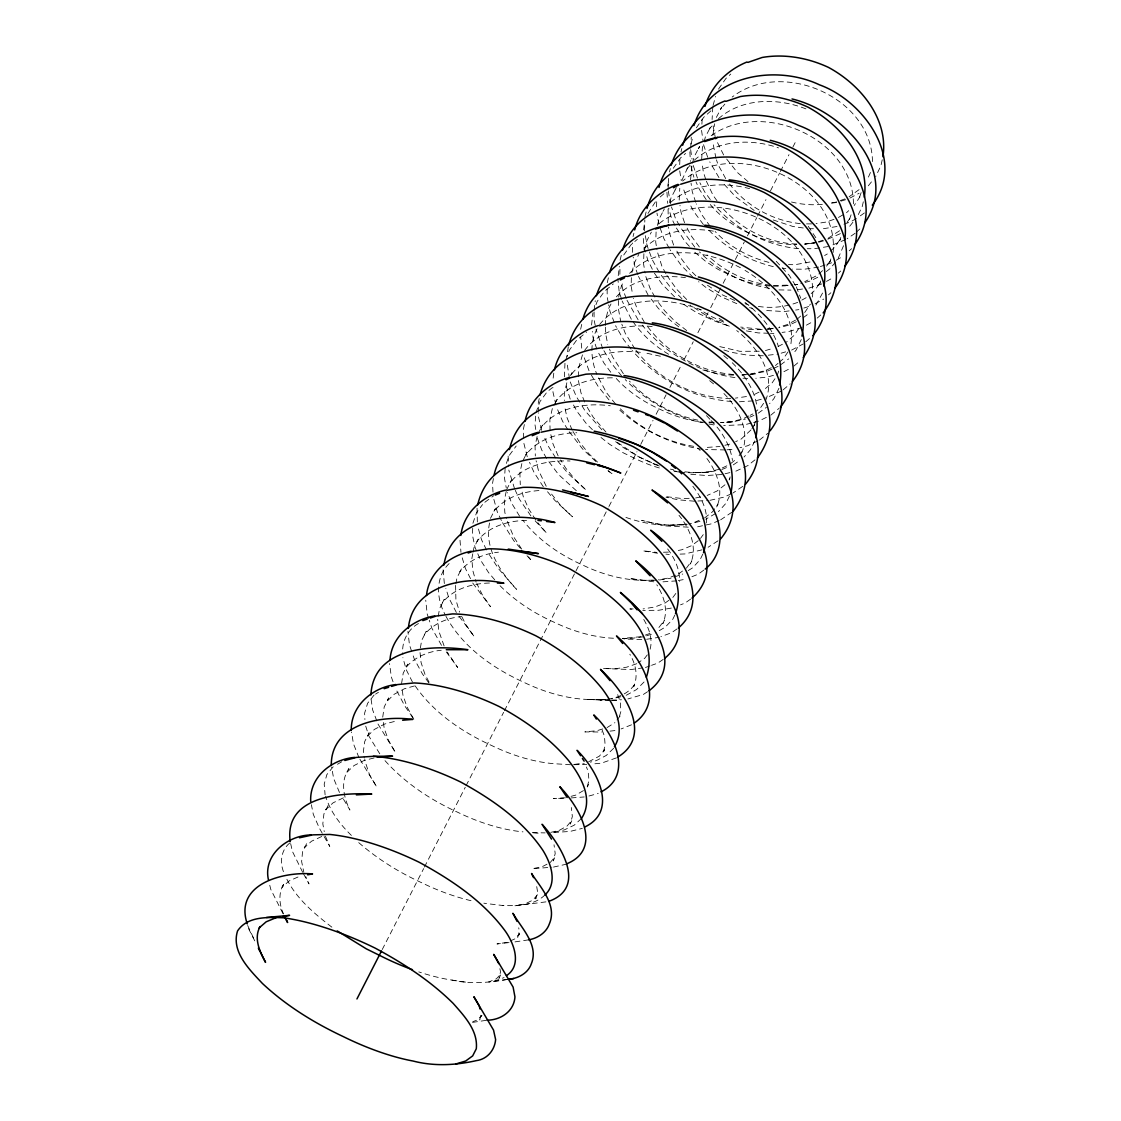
<?xml version="1.0" encoding="UTF-8"?>
<svg xmlns="http://www.w3.org/2000/svg" width="1121" height="1121" viewBox="0 0 1121 1121"><rect width="100%" height="100%" fill="white"/><g stroke="black" fill="none" stroke-linecap="round" stroke-linejoin="round"><path stroke-width="0.75" stroke-dasharray="5 3.75" d="M594.088 311.96L594.074 319.793L595.713 327.836M594.088 310.405L595.251 300.722M607.19 288.952L607.134 296.785L608.381 303.216M605.466 327.164L605.396 332.236L607.75 344.455M605.494 325.468L605.55 320.396L608.255 309.256L611.253 303.497M706.566 522.918C707.519 509.452 700.919 496.645 692.848 486.276M619.885 274.309L619.997 266.49M618.582 300.456L618.428 308.92L620.67 321.124M632.342 252.351L632.552 242.963M631.361 277.672L631.137 286.135L632.482 293.758M644.533 230.884L644.827 219.926M643.888 253.724L643.566 263.883L645.107 273.006M656.556 206.768L656.752 200.519M656.093 231.977L655.715 242.122L656.948 249.717M472.712 528.313L472.445 535.025L475.052 547.426L477.112 552.163M668.102 189.365L668.522 178.435M668.102 209.024L668.298 225.405M679.704 164.605L679.971 158.355M679.2 200.07L679.774 188.244M690.718 148.084L691.265 137.168M690.564 179.724L692.049 164.717M701.9 124.179L702.236 117.957M701.662 159.827L702.363 148.028L703.666 143.236M505.137 468.256L504.52 478.485L506.258 487.859M712.858 135.305L714.609 123.786M790.936 343.727C795.364 312.114 770.295 285.379 745.017 270.385M535.67 416.157L534.997 424.775L535.754 429.497M812.529 297.051C818.12 226.008 710.546 180.565 658.377 224.242M833.127 252.491C839.615 181.462 734.507 136.734 682.675 181.013M564.956 363.274L564.409 376.866M853.417 203.826C853.263 137.547 759.463 97.499 708.64 137.603M872.46 161.564C871.774 97.233 781.912 58.544 732.181 97.051M591.566 325.076L592.897 312.829M618.231 275.654L619.353 266.42M643.566 229.861L644.603 222.154M667.822 186.058L668.705 179.864M382.723 717.16L384.223 706.903L388.735 697.921L386.591 701.746L394.06 694.347L404.359 688.77L417.208 685.197M691.04 144.091L692.918 136.538M401.57 683.614L403.196 673.245L407.792 664.122L405.704 667.836C414.322 657.116 427.844 651.581 441.282 650.236M712.802 106.957L712.101 119.499M713.054 105.416L715.576 96.406M420.375 648.008L421.622 640.525L426.302 631.291L424.27 634.892C433.224 623.64 447.377 617.867 461.432 616.564M438.227 616.27L439.544 608.717L444.294 599.357L442.319 602.86C453.725 588.259 473.076 583.27 490.844 582.99M455.588 585.386L455.911 599.987L459.54 612.094M455.855 583.859L456.976 577.777L461.796 568.319L459.876 571.724C469.082 559.869 483.782 553.648 498.453 552.191M477.056 508.247L477.406 525.329M472.768 553.802L471.885 558.398L472.642 570L476.117 582.149M473.062 552.275L473.945 547.665L478.821 538.108L476.943 541.429C489.26 525.455 510.531 520.018 529.883 520.41M493.436 478.555L492.511 483.417L493.002 492.105M489.541 522.989C484.258 548.071 500.162 571.822 516.529 589.324L498.495 568.725L487.229 551.42M524.362 424.537L523.367 429.441L523.759 439.936M506.216 491.376L504.296 500.695L504.814 512.381L506.412 518.477M539.243 398.53L538.22 403.462L538.444 411.253M521.868 463.59L519.878 472.95L520.284 484.678M553.774 373.181L552.765 381.238M843.538 245.709L837.737 259.385M537.113 436.503L535.067 445.906L535.32 455.995M568.291 346.781L566.876 356.52M480.811 1015.262L479.76 1020.012L481.918 1015.318L477.308 1019.97L472.782 1021.679M863.31 201.808L862.301 206.32L857.873 215.526M552.331 408.534L549.865 419.548L550.075 431.333M580.636 329.266L581.757 324.291M882.241 159.771L880.882 165.782L875.697 176.558M566.834 382.793L564.311 393.835L564.367 400.589M607.246 282.702L608.815 276.046M620.095 260.226L621.3 255.224M633.057 236.601L633.869 233.266M618.652 297.079L621.412 285.925L623.668 281.581M644.925 216.801L646.579 210.131M631.852 272.697L634.262 263.127L638.788 254.411M644.351 250.445L646.803 240.861L651.343 232.131M669.489 171.961L670.344 168.626M657.41 225.489L659.064 219.099L663.618 210.356M680.979 151.896L681.834 148.561M669.783 202.635L671.045 197.828L675.613 189.071M681.904 180.243L688.098 166.805L686.809 169.103L690.074 165.263M692.484 163.12L694.207 156.716L699.56 146.473L698.299 148.715L701.55 144.861M704.1 141.638L705.403 136.846L710.77 126.589L709.537 128.775L713.867 123.632M587.222 786.718L588.987 780.482L588.133 771.346L586.423 766.988M619.409 716.431L620.866 711.541L620.305 702.096L616.676 691.685M650.124 649.213C653.095 638.339 648.4 626.891 642.683 617.685M730.163 476.915L729.154 479.97L730.528 476.986M741.443 453.374C751.224 431.753 738.375 407.792 722.919 392.504M753.943 425.868L755.512 421.202M765.643 400.533C776.321 374.008 756.927 346.417 736.693 330.541M777.077 375.801L779.221 369.496M472.908 523.269L476.593 512.535L482.562 504.548M820.698 280.965L819.577 284.188L820.712 281.721L815.023 290.157L811.142 293.632M830.857 258.965L829.722 262.202L830.843 259.792L825.154 268.283M840.792 237.47L839.643 240.721L840.736 238.367L835.047 246.9L829.89 251.622M506.356 463.421L509.116 455.602L516.178 446.032M851.077 214.812L849.354 219.702L850.419 217.404L845.668 224.55M861.166 192.616L858.84 199.16L859.877 196.904L854.188 205.521M870.457 172.494L867.248 179.738M535.95 412.71L539.972 401.598L547.118 391.818L552.205 387.782M565.727 359.925L569.3 350.27L576.502 340.322L586.661 332.04M595.966 304.702L597.185 301.451L604.443 291.348L613.313 283.949M647.966 213.494L656.402 200.267M587.376 786.97L588.581 784.364M822.562 293.057L815.303 306.229M801.277 339.523L796.19 350.032L792.981 353.83M778.941 388.258L773.896 398.656L769.609 403.63M754.783 440.903L750.51 449.689L744.064 457.018M729.435 496.127L725.932 503.329L718.421 511.666M702.825 554.11L700.065 559.771L692.554 567.871L685.548 572.27M674.828 615.093L672.796 619.24L665.328 627.073L655.463 632.945M490.452 518.364L495.384 508.724L493.562 511.947C504.716 497.22 523.633 491.152 541.471 490.423M382.247 949.515L423.654 868.607M424.425 867.079L465.257 787.292M466.056 785.737L503.623 712.325M504.408 710.784L575.227 572.397M576.026 570.841L608.143 508.065M608.941 506.51L636.98 451.735M640.75 444.35L653.025 420.375M656.135 414.28L666.112 394.788M669.91 387.362L680.839 366.021M683.992 359.855L693.254 341.737M697.879 332.727L709.145 310.699M710.672 307.7L720.845 287.831M723.157 283.305L733.106 263.883M735.348 259.512L744.302 241.982M747.441 235.872L756.787 217.6M757.558 216.101L765.965 199.65M770.463 190.878L779.599 173.026M780.384 171.485L789.002 154.656M792.855 147.117L796.709 139.579M506.538 489.821L511.512 480.096L509.747 483.249C523.591 464.809 548.267 460.171 570.029 460.997M522.918 460.619L527.22 452.225L525.497 455.294C537.323 439.516 557.683 432.916 576.783 432.748M538.178 433.533L542.536 425.069L540.854 428.054C556.689 407.035 585.666 402.537 610.286 405.774M553.788 405.704L557.445 398.614L555.806 401.514C568.908 383.662 592.154 377.483 613.369 377.833M570.519 375.661L571.99 372.817L570.393 375.647C586.998 353.227 617.825 348.981 643.734 352.765M582.472 354.811L578.394 368.767L578.408 377.202M597.031 328.859C589.59 342.83 590.893 360.219 596.947 374.47M716.361 117.397L721.742 107.126L720.537 109.269L724.853 104.113M663.029 211.28L664.389 208.898M675.052 189.953L676.383 187.613M804.682 312.521L810.357 304.155M798.811 328.495L794.088 335.417L786.283 342.213M787.951 351.98L783.243 358.846L779.333 362.209M774.961 378.758L772.145 382.836L764.312 389.463M718.505 89.12L725.833 78.582L730.78 74.07M763.583 403.364L760.767 407.399L755.54 411.757M696.393 127.822L703.722 117.327L711.176 110.615M673.273 168.276L680.601 157.851L685.604 153.423M751 429.904L741.261 438.998L735.656 441.674M751.939 428.572L754.741 424.579M739.061 455.729L742.789 450.46M623.752 254.957L631.039 244.714L637.359 239.334M700.485 538.416L703.245 534.633M686.36 568.193L691.853 560.752L690.354 563.975C697.963 547.314 689.807 528.509 678.99 515.31M672.824 597.465L676.453 592.589M658.924 627.508L664.333 620.347L662.749 623.752C668.761 610.833 664.038 596.148 656.794 584.784M449.115 563.583C435.242 576.979 436.279 598.922 445.233 614.742M647.321 654.86L644.645 658.363L638.073 662.805M374.106 695.034L367.59 703.315L364.619 713.166L364.9 719.486M616.998 719.99L620.151 715.997M868.327 185.792L872.53 180.523M333.175 766.778L326.87 774.597L324.207 784.041L325.09 794.747M849.732 226.218L852.899 222.294M835.607 261.978L830.297 268.465L826.275 271.576M289.666 843.048C280.404 850.643 279.493 864.193 284.664 874.408M550.145 862.567L555.133 856.78L553.228 860.928L555.203 853.557L554.026 844.786M643.594 249.156C662.077 229.973 691.713 226.638 716.739 231.781M629.61 273.328C659.33 242.682 709.663 250.389 743.699 269.502M616.396 296.799C633.393 277.798 661.432 274.519 685.449 277.63M599.581 324.572C624.467 293.786 670.919 297.373 704.128 310.993M584.616 350.425C599.945 329.518 628.208 323.703 652.702 326.631M644.043 681.988L636.602 689.513L626.709 695.048L622.225 696.351M613.663 748.282L606.265 755.456L596.344 760.613L590.319 762.154M859.078 189.645L849.115 196.75M846.509 212.71L848.695 210.664M864.403 212.948L857.803 217.628M839.587 230.744L827.564 238.605M581.491 818.456L574.176 825.21L564.227 829.932L552.078 832.581L569.916 831.46L582.317 828.377M855.141 233.266L847.098 238.731M856.318 232.187L859.835 228.964M849.214 250.824L851.568 248.694M822.562 270.623L817.405 275.304L804.724 281.651M838.382 273.132L840.736 271.016M828.503 294.851L830.871 292.749M796.891 319.401L802.076 314.819M817.209 318.112L820.768 314.987M660.171 196.988L666.449 191.523M544.988 894.936C533.988 905.684 517.131 906.006 502.684 905.502M805.691 341.849L811.632 336.706M775.424 365.558L778.03 363.33M793.92 366.105L799.876 361.018M783.089 389.87L790.249 383.844M770.8 415.19L779.179 408.254M759.435 440.091L767.829 433.267M730.64 463.618L737.198 458.349M755.008 459.848L747.805 465.607L735.852 471.17M724.965 484.79L717.09 490.998L707.197 495.426M742.761 486.346L732.882 493.086M718.477 118.7C742.228 97.737 777.974 97.653 806.153 108.975M704.534 517.972L712.424 511.891L717.972 504.198L716.557 507.267C724.741 489.597 716.039 469.685 704.661 455.63M731.929 512.185L720.649 519.836M694.417 160.135C716.978 139.859 750.944 138.219 778.535 147.888M803.211 317.747L809.979 312.633M698.243 540.672L691.671 545.633L681.708 549.794L675.024 551.098M670.666 202.383C691.951 183.438 723.129 181.672 749.613 188.636M718.029 540.812L708.108 547.258M484.833 502.264L493.744 495.692M678.485 574.008L683.74 570.141M780.51 364.9L788.694 358.888M703.806 570.113L698.285 574.162L690.704 577.231M668.887 600.296L664.935 603.126L654.916 606.979L643.09 608.927M690.62 599.104L685.099 603.056L680.531 604.836M758.146 413.229L766.4 407.371M677.098 628.867L671.577 632.706L660.886 636.686M733.302 464.879L740.224 460.128M663.212 659.414L657.691 663.156L651.553 665.314M418.469 623.528C407.638 629.427 401.36 642.193 402.845 654.384M715.632 513.502L705.768 519.191M647.56 691.713L643.426 694.417L627.914 698.944M375.549 694.137L378.422 692.316M631.529 724.797L621.076 728.958M607.05 727.599L614.897 722.653M616.466 757.866L601.36 763.177L591.608 764.074M838.452 217.474L843.819 214.307M856.374 218.469L850.699 221.818L842.572 224.676M337.449 764.284L341.709 761.776M845.668 239.558L831.572 245.401M583.438 790.613L575.634 795.139L570.561 796.471M824.608 255.518L827.312 253.977M836.168 260.254L843.342 256.163M826.457 281.413L833.66 277.377M801.795 300.106L807.26 297.107M815.093 303.833L823.767 299.055M806.391 325.16L812.207 322.007M795.518 320.144L787.278 324.586L779.319 326.982M791.622 350.088L803.309 343.909M778.002 346.585L783.523 343.671M849.9 198.081L859.092 193.288M547.048 864.179L542.396 866.603L532.209 868.761L551.854 867.206M783.915 371.668L789.787 368.641M771.262 367.702L765.727 370.561L749.795 374.19M840.414 233.616L825.056 240.412M754.559 394.368L761.523 390.865M781.883 390.879L765.545 398.081M766.358 417.376L758.945 421.02L752.864 422.631M748.73 415.989L743.139 418.736L731.761 421.664L720.719 422.561M750.131 415.302L752.92 413.929M817.77 277.279L809.923 281.105L800.786 283.613M343.362 797.844L333.077 802.832L325.763 809.67L328.103 805.495L323.899 813.986L322.82 823.837L324.249 831.628M757.95 440.805L747.539 445.794L739.874 447.727M796.33 321.741L789.394 325.006L778.591 327.794M722.288 467.933L729.323 464.683M321.755 836.49L311.47 841.254L304.225 847.882L306.65 843.567L302.544 851.876L301.633 861.559L303.847 872.334M731.382 493.772L723.886 497.164L709.929 500.33M510.237 940.967L514.833 938.894L519.654 933.625L517.608 938.025L519.331 931.145L518.715 927.81M772.131 369.047L767.913 370.939L751.252 374.288M773.532 368.417L779.151 365.894M297.99 877.014L289.19 880.882L282.016 887.286L284.51 882.844C278.12 892.022 278.975 904.185 283.557 913.937M719.136 520.494L711.611 523.787L697.584 526.814M694.614 522.274L703.119 518.589M749.683 417.236L753.929 415.415M702.068 549.822L684.931 553.942L677.967 554.18M721.826 469.517L729 466.616M675.627 575.157L668.48 578.016L658.405 579.837M699.966 521.391L688.911 523.969M494.151 981.225L504.086 977.568M645.29 635.117L651.035 633.015M844.898 198.907L835.691 202.186L828.951 203.293M645.43 667.485L650.026 665.86M673.959 577.133L682.745 574.036M834.024 219.338L826.303 222.028L816.116 223.639M636.77 663.702L626.681 667.191L614.742 668.789L603 668.494L631.025 669.545L642.235 667.948M818.26 241.772L822.912 240.188M820.348 266.56L825.294 264.906M826.934 264.36L831.866 262.72M810.021 261.978L794.859 264.724L788.469 264.612M808.9 288.139L822.141 283.837M646.593 635.817L653.991 633.421M803.869 308.051L810.525 305.949M797.69 302.362C785.134 307.168 771.346 308.485 758.104 306.369M840.946 201.149L848.359 198.879M802.019 327.514L788.624 331.606L782.08 332.405M602.706 728.93L596.918 730.71L584.854 731.901L601.893 732.013M781.141 353.185L785.639 351.854M823.543 240.847L817.531 242.598L804.738 244.098L816.705 242.29M765.433 350.565L773.42 348.239M620.726 696.786L611.365 698.887M773.448 375.339L767.437 377.062L755.806 378.281M588.665 761.72L599.385 756.157L604.597 749.697L602.832 753.494L605.158 745.507L604.443 736.231L601.725 728.874M756.465 400.575L764.032 398.487M588.945 796.008L598.236 793.472M746.474 396.54L735.404 398.123M751.336 423.037L745.241 424.635L723.648 425.56M394.326 721.504L384.629 724.04L374.344 729.435L366.917 736.651L369.131 732.728L364.703 741.556L363.344 751.687L364.283 758.062M724.909 445.289L729.813 444.084M374.036 757.992L364.311 760.374L354.012 765.573L346.641 772.607L348.925 768.572C340.167 781.057 343.53 797.297 349.92 810.035L342.101 796.891M725.063 473.763L732.77 471.913M550.775 832.371L559.253 830.353L567.03 826.079L572.102 820.04L570.239 824.075L572.341 816.48L571.332 807.526M719.472 469.237L707.954 471.941L695.16 472.698A93.449 59.974 27.1 0 1 682.703 472.361M553.508 867.079L565.937 864.291M732.728 421.888L720.831 422.575L732.728 421.888L745.423 419.058M695.623 497.99L702.236 496.533M686.304 524.011C671.409 526.758 656.093 524.18 641.618 520.354L665.37 525.917L688.939 527.206M684.875 471.815C695.006 472.866 705.445 473.3 715.394 470.82M545.955 901.873L514.847 905.796L525.048 903.918L532.755 900.163L537.66 894.628L535.684 898.902L537.534 891.755L536.455 884.903M676.692 580.86L660.914 581.995M678.275 580.566L686.15 579.081M625.91 517.398A95.831 59.021 27.1 0 0 669.994 525.174L687.285 524.264M671.339 608.072L658.672 610.272L642.767 610.441M528.594 939.846L514.049 942.032M823.459 228.698L837.695 226.386M659.47 579.991L671.031 578.17M646.621 639.278L659.358 637.26M828.307 246.522L813.972 248.75L807.232 248.722M507.168 942.355L496.967 943.952L512.325 942.229M472.516 1022.394L487.004 1020.208M640.988 636.686L622.435 638.395L630.254 638.55L643.636 636.77M818.708 267.106L804.275 269.236L792.393 269.11M836.504 202.509L828.867 203.504M507.589 979.418C489.19 982.669 470.33 984.308 451.931 980.09A116.612 45.415 27.1 0 1 418.792 971.893M797.606 289.708L805.677 288.587M507.267 979.432L488.742 981.968L496.365 978.815L501.073 973.841L498.985 978.381L500.541 971.767L499.854 968.53M773.252 286.149A85.014 62.384 27.1 0 0 784.756 285.799L788.217 285.337M789.128 310.909L784.252 311.554L763.947 310.377M795.63 310.055L798.881 309.62M611.505 700.233L621.482 699.756M768.46 328.845L776.152 327.935M804.738 244.098L814.827 242.921M796.695 284.58L797.732 284.454L794.495 284.79M768.263 355.203L778.156 354.068M759.239 351.237L739.874 351.307L718.701 346.361M609.978 731.13L616.452 730.416M445.962 616.312C462.609 647.055 492.792 668.144 523.997 682.381A103.749 54.943 27.1 0 0 586.493 699.392L601.206 699.952L609.67 699.07M773.476 285.533L792.869 284.958M784.756 285.799L788.161 285.449M745.087 374.736L742.004 374.96L748.239 374.344M753.116 400.898L738.221 401.85M767.325 329.07L775.998 328.313M767.156 329.084L773.742 328.495M574.484 764.34L581.407 763.793M725.273 449.927L705.487 449.535M726.968 449.801L733.751 449.269M573.994 764.48L584.279 763.695M742.004 374.96L748.702 374.456M750.383 374.33L755.4 373.966M571.15 797.928L584.223 796.961M707.295 447.391L720.004 446.508M721.98 474.505L706.622 475.528L690.242 474.239M565.474 797.802L553.312 798.544L564.522 798.152M697.907 501.017L708.22 500.428M689.177 498.313L682.731 498.621L665.734 496.589M532.307 832.679L545.128 832.889M695.16 472.698L708.962 472.123M663.478 552.233L670.008 552.064M669.994 525.174L684.034 524.852M653.431 580.188L643.566 580.314L629.427 578.548L654.482 581.911M573.784 764.704L586.731 764.522M656.233 580.258L643.566 580.314A98.34 57.872 27.1 0 1 583.579 565.46C560.36 555.161 538.57 540.42 522.876 520.214M810.091 228.726L813.426 228.726M633.155 608.941L629.848 608.941L633.085 609.32M806.56 223.878L812.851 223.892M641.815 639.516L624.047 639.054M796.821 244.014C767.675 243.257 739.874 228.278 721.013 206.39M622.211 638.41L630.254 638.55M778.969 289.905L790.95 290.101M609.782 700.191L600.001 699.924C613.243 699.28 628.18 695.538 635.285 683.235L633.617 686.837C638.424 676.215 635.719 663.842 629.82 654.244M610.16 700.177L586.493 699.392L601.206 699.952M611.786 700.233L616.648 700.373M768.684 333.259L758.258 332.923L743.769 330.443M770.421 333.301L773.896 333.413M760.584 329.252L740.673 327.066M763.317 355.777L747.553 355.161L731.326 352.288L723.199 349.752M742.971 378.197L747.735 378.422M733.709 374.512C699.294 371.864 666.505 352.821 646.355 324.894M731.817 401.5C693.605 398.796 657.116 379.206 632.132 350.411M730.71 398.544C694.039 397.983 658.209 379.262 635.957 350.27M570.561 764.746L555.61 763.807A106.691 53.079 27.1 0 1 491.783 745.591C461.824 731.859 433.182 712.508 414.476 684.875M709.018 421.986L717.454 422.561M694.474 501.213L677.953 499.77L665.986 497.192M533.12 832.749L538.178 833.197M657.509 553.242L642.922 550.803L656.948 552.401M665.902 554.124L669.265 554.475M503.918 905.628L488.49 903.82A113.109 48.357 27.1 0 1 483.866 903.19M803.267 227.983L792.967 226.498L771.598 219.436M451.931 980.09L467.597 982.402M798.811 248.694C766.232 245.709 735.46 229.357 714.077 204.709M800.212 223.611C772.635 220.711 746.432 206.026 729.561 184.026M782.71 268.101L785.849 268.592M769.482 288.377C743.181 283.935 718.309 270.792 699.49 251.931M770.211 285.21C746.558 282.324 724.054 271.296 706.931 254.789M734.97 377.609C699.056 372.48 664.935 353.563 642.277 325.146M702.307 422.673C673.175 416.269 646.004 400.94 625.224 379.585M708.962 423.976L713.965 424.957M702.236 449.311C670.624 444.364 640.441 429.805 617.195 407.792M697.893 420.165C671.759 414.784 647.672 400.575 629.47 381.168M673.287 470.708L676.678 471.409M693.689 446.34C665.566 441.702 638.942 427.984 619.058 407.526M670.4 469.11L673.567 469.797M646.971 353.269L661.684 356.534M773.294 266.63C748.646 260.59 725.343 247.951 708.01 229.259M768.922 262.37C748.646 257.227 729.449 246.816 715.114 231.458M749.571 307.56L752.766 308.527M729.281 326.197L710.364 318.182L690.088 305.038M745.087 303.707L748.071 304.632M617.363 442.375L638.914 456.878L659.33 466.042M652.926 463.491L659.288 465.677M736.805 303.679L721.279 296.757L706.594 287.943L698.537 281.651M734.675 300.456L721.63 294.529L705.557 284.019M723.774 322.189L710.602 316.178L699.532 309.41M615.653 441.674L623.654 447.755L639.545 457.284L656.233 465.005M754.195 210.454L735.754 196.904L722.681 182.723M668.606 354.264C654.342 345.758 641.576 334.408 632.286 320.578M683.502 304.253L696.071 312.255L709.369 318.602A86.976 61.963 27.1 0 0 730.528 326.281M719.065 318.308L725.89 322.736M607.974 470.708L612.444 474.043L608.297 470.834M678.709 326.8L670.456 320.396L658.321 308.331L651.203 299.097M576.32 490.676L558.58 474.589L547.468 459.848M331.872 927.165C313.656 913.125 294.935 897.431 285.337 876.019M686.725 330.611L675.178 321.503L665.019 311.232L656.542 300.05M601.01 437.498L609.726 444.378L623.262 452.814L637.485 459.666A93.449 59.974 27.1 0 0 661.656 468.62M358.734 842.628C377.623 859.106 399.09 872.404 421.86 882.816A113.109 48.357 27.1 0 0 472.656 901.06M674.59 296.883L662.035 284.061L653.837 272.361M709.677 380.678L714.595 384.755M694.782 252.253L705.95 261.599L718.225 269.46L731.242 275.682A85.014 62.384 27.1 0 0 769.903 285.981M723.76 355.623L729.827 360.696M748.057 181.644L737.436 172.536L724.544 156.394M744.989 302.404C759.688 313.768 772.551 328.341 778.352 346.277M776.236 261.305L789.352 275.486L795.462 285.435M500.05 585.737C515.618 601.388 534.409 613.509 554.545 622.421A100.974 56.526 27.1 0 0 615.765 638.311M595.826 461.516L582.612 448.989L568.753 431.165M601.893 429.819L584.952 410.664L580.622 403.574M597.521 462.076L588.917 453.767L579.557 442.249L573.013 431.515M605.985 432.131L593.149 417.124L585.947 405.101M351.391 835.425C340.153 824.425 330.12 811.45 325.622 796.19M681.932 298.69L669.966 286.696L660.956 274.883M592.406 429.651L586.297 423.542L577.161 411.631L572.523 403.294M693.156 277.448L681.344 265.523L669.98 249.703M694.824 247.195L680.307 227.227M686.739 299.531L676.72 289.33L666.771 275.248M695.847 275.794L688.154 267.905L679.943 256.835L676.005 249.493M616.27 378.506C629.007 392.532 645.276 402.929 662.553 410.468A91.193 60.772 27.1 0 0 714.035 422.813M385.007 760.655C405.045 783.047 430.562 799.904 457.788 812.305A109.816 50.893 27.1 0 0 522.989 831.852M697.78 448.05L700.121 450.516M706.482 415.625L709.929 419.31M711.092 420.543C721.938 431.375 730.289 445.219 732.489 460.563M527.01 555.764L531.732 560.836L528.397 556.927M689.387 246.354L685.071 241.646L675.697 226.932M732.251 362.728C744.568 374.918 755.064 390.08 757.039 407.708M710.28 204.54C721.378 217.936 736.245 227.801 752.191 234.569A83.136 62.706 27.1 0 0 796.709 244.588M520.354 548.239L513.81 540.728L502.11 521.98M530.892 515.912L519.317 499.083L515.282 490.339M535.179 520.901L546.572 533.064L537.8 522.68M494.725 579.795L488.56 572.565L480.517 560.052L477.784 553.746M547.524 491.755L554.909 500.456L572.439 516.795L561.032 505.977L549.64 491.657M557.529 460.801L568.936 474.407L586.381 490.297L575.143 479.55L565.629 467.975L560.626 459.904M808.227 226.26L816.27 238.353M609.025 399.917L598.18 386.479L591.384 375.157M621.777 376.222L611.113 362.854L603.602 350.158M615.485 404.008L606.433 392.602L597.549 376.011M631.081 349.079L623.738 339.775L615.555 325.707M623.36 373.699L612.472 356.702L609.516 349.037M638.143 319.849L626.835 299.994M634.99 349.023L625.28 333.343L621.819 324.179M379.781 753.802L368.865 736.063L365.11 724.208M667.64 548.94C674.576 558.216 680.083 569.594 679.48 581.421M610.777 372.242L603.925 363.022L597.283 350.551M703.399 224.55L693.843 211.631L686.514 197.871L682.745 186.787M710.308 199.566L704.661 191.845L699.868 182.709M699.35 246.956L691.251 235.928L686.613 227.157M710.294 226.456L702.321 215.484L696.253 203.84M441.506 645.36L431.851 628.166L429.245 620.221M446.284 651.918L457.634 667.443L447.293 652.086M718.967 177.608L709.747 161.872M717.09 200.925L713.152 195.474L706.216 180.873M631.347 319.275L622.113 301.031M725.693 178.603L717.902 164.339L716.473 159.855M459.176 616.424L474.281 636.686L465.747 624.425L461.866 616.718M428.811 682.871L422.351 673.791L414.378 659.246L412.206 652.912M472.726 583.032L490.508 606.727L482.142 594.494L476.873 583.691M412.878 717.86L404.639 705.698L395.293 688.028M706.174 199.594L699.462 189.491L695.973 181.826M521.699 549.108L513.698 536.917L506.804 520.004M723.62 154.964L715.478 138.472L712.171 121.082M543.321 486.78L534.086 472.487L529.504 462.272M535.838 520.032L528.874 509.228L523.339 496.883L521.811 490.774M555.722 457.943L548.491 446.536L543.391 434.878M546.235 486.262L538.29 469.881L536.104 460.717M567.871 429.735L562.546 421.202L556.338 406.657M579.753 402.159L576.278 396.484L570.225 381.953M519.598 516.206L511.933 503.679L507.463 492.567M359.883 759.211L376.698 786.9L369.496 774.681L364.507 759.646M377.987 724.012L395.503 752.583L388.525 740.322L384.209 728.412L383.354 721.98M546.656 458.461L541.793 450.11L537.015 437.372M648.148 295.145L638.494 276.383M644.449 322.386L637.779 310.517L633.295 298.326M659.176 272.179L652.212 259.652L647.013 245.303L645.36 235.69M654.902 297.093L649.998 288.209L645.626 276.046M413.789 719.22L407.021 706.931L402.887 694.95L401.949 686.851M669.223 248.316L663.898 238.605L658.826 224.284L656.976 213.088M665.958 273.776L661.951 266.406L657.186 251.244M302.67 872.306L292.371 851.343L290.591 843.328M303.469 873.763L309.004 883.923L305.781 876.678M679.48 225.685L675.332 218.02L671.479 206.909M429.119 682.143L425.013 674.45L421.048 662.413L419.885 651.007M282.912 913.517L270.778 889.373L269.222 883.054M444.098 645.92L438.717 630.773L437.694 619.296M456.373 612.486L448.848 597.913L445.85 588.343M247.671 925.47L254.691 940.547M248.526 928.594L255.35 942.046M412.5 682.114L406.222 669.685L402.887 657.621M470.526 578.66L465.411 568.445L462.062 557.263M652.324 269.264L647.756 259.974L645.906 253.598M486.514 549.963L481.54 539.747L477.868 526.926M501.409 520.522L497.262 511.765L493.31 497.318M674.968 225.391L671.325 217.684L668.719 208.156M514.609 488.868L508.794 470.035M558.118 455.883L552.863 443.552L550.425 432.86M325.44 836.21L329.77 846.425L319.401 828.251L313.32 814.421L311.372 804.682M339.495 792.505L333.666 778.563L331.592 767.086M572.2 430.184L567.086 417.867L564.409 405.648M589.015 370.715L583.088 354.6M584.7 402.019L580.972 392.812L578.408 380.58M602.762 348.757L596.036 329.434M359.014 757.768L353.437 743.741L351.546 732.139M796.33 286.864L800.786 298.34M614.308 322.498L609.95 311.26L608.689 304.828M626.233 298.382L622.589 288.77L621.384 282.338M376.796 720.873L372.648 709.901L370.687 696.533M637.905 274.785L634.934 266.784L633.211 257.171M393.023 681.722L391.327 677L389.548 663.52M570.211 399.118L565.292 383.2M673.637 245.093L669.475 232.986L668.522 226.932M411.659 651.329L409.487 644.995L407.89 631.431M684.553 222.729L680.993 212.177L679.971 205.255M693.254 165.53L697.458 178.141M695.749 202.326L692.274 191.803L691.054 183.171M596.75 348.953L593.079 337.771L592.322 331.424M428.712 618.638L427.157 613.874L425.742 600.211M703.554 144.679L707.659 157.262M705.74 179.374L703.315 171.877L702.138 163.274M715.997 158.355L712.76 142.073M621.623 299.433L619.156 291.446L617.853 278.723M645.444 252.015L644.057 247.223L642.95 234.485M691.012 166.132L693.871 177.216M523.899 443.426L527.529 457.9M541.723 430.352L538.626 417.474L538.486 412.808M555.96 405.045L552.989 392.154L552.891 387.474M569.51 378.73L566.96 362.77M581.729 348.169L580.678 337.085M668.354 190.962L670.372 203.742M679.732 170.882L681.19 180.439M690.648 149.639L692.035 159.182M701.564 130.4L703.119 141.512M443.103 569.832L444.35 583.565M460.016 540.266L460.969 552.331M666.925 192.237L667.738 203.377M689.849 151.825L690.41 161.368M508.135 456.093L508.626 466.546M733.582 375.143A89.035 61.431 27.1 0 1 700.275 369.075M822.338 204.316A81.343 62.944 27.1 0 1 791.468 201.99M762.224 329.504A86.976 61.963 27.1 0 1 741.878 328.593M679.522 472.053A93.449 59.974 27.1 0 1 673.062 471.128"/><path stroke-width="1.5" d="M310.713 801.431C309.312 776.853 332.054 759.085 354.979 757.39M331.284 765.447C330.807 724.222 380.355 714.988 412.724 719.402L402.607 720.228M351.265 730.486C350.663 705.712 372.761 687.215 396.063 684.525M370.883 695.006C373.307 647.027 431.851 644.533 467.919 649.718L446.27 649.704M389.982 660.423C391.089 636.714 412.458 619.521 434.738 615.919M408.366 628.306C412.57 583.691 468.102 575.115 503.918 583.186L497.374 583.088M426.498 595.489C428.712 572.341 449.381 555.554 471.198 551.224M443.902 565.068C451.707 515.268 515.842 511.092 554.979 522.526L546.445 521.461M460.857 535.46C463.505 512.297 483.74 495.104 505.655 490.115M730.85 493.24C740.561 447.377 698.285 410.412 662.203 390.388A115.043 70.875 27.1 0 0 585.919 374.19L570.337 377.777L565.993 379.781M477.658 505.025C491.769 442.935 575.732 453.136 619.829 472.712L620.838 472.964L599.259 465.201M755.806 437.765C764.942 393.247 725.049 356.548 689.667 337.029A112.184 72.024 27.1 0 0 614.967 321.965L599.595 325.833M494.053 475.318C498.285 453.571 517.426 437.708 538.248 432.3M779.599 384.881C788.007 341.695 750.397 305.402 715.73 286.387A109.466 72.977 27.1 0 0 642.571 272.361L627.382 276.453M509.424 449.577C523.367 388.511 605.2 395.04 649.507 415.036C692.288 432.678 761.327 488.56 720.775 538.739M525.034 421.258C529.532 399.538 548.323 383.41 569.132 377.511M801.963 336.118C810.903 293.702 774.891 256.961 740.519 238.241A106.873 73.762 27.1 0 0 668.831 225.181C642.515 228.922 616.774 246.214 609.6 272.725M539.944 395.251C555.792 337.617 633.267 339.397 677.63 360.401C721.069 377.903 785.653 434.822 745.507 484.188M824.005 286.219C830.577 245.555 797.297 210.524 764.102 192.434A104.407 74.392 27.1 0 0 693.829 180.257L680.671 184.25M554.475 369.888C559.211 348.197 577.693 331.872 598.446 325.524M844.828 239.698C849.956 200.365 818.961 166.398 786.564 148.785A102.039 74.897 27.1 0 0 717.65 137.421C691.054 141.961 665.748 160.555 659.008 187.473M568.655 345.128C584.209 288.433 659.975 287.424 704.31 308.569C747.679 325.931 807.737 382.219 770.029 430.898M864.305 197.296C869.826 158.636 840.049 124.501 807.989 107.154A99.797 75.289 27.1 0 0 740.406 96.546L725.988 101.352M582.878 319.317C588.441 298.48 606.111 282.716 626.289 276.13M882.928 156.758C888.799 118.742 860.171 84.495 828.461 67.386A97.639 75.569 27.1 0 0 762.14 57.479L747.917 62.412M596.4 295.748C613.173 241.295 685.688 238.521 729.659 259.343C773.406 276.593 829.694 333.554 792.449 381.434M622.491 250.235C638.956 196.679 709.915 191.677 753.76 212.514C798.516 229.763 851.357 288.7 812.823 335.683M634.682 229.931C639.951 208.478 657.579 191.775 678.023 184.376M646.985 208.464C661.796 154.544 732.658 146.725 776.713 167.926C821.301 184.39 868.803 242.08 834.977 288.111M671.199 165.291C687.131 113.487 755.078 104.687 798.586 125.412C843.188 141.778 887.902 199.832 854.496 245.037M682.703 145.226C688.756 124.753 705.403 108.653 725.049 100.932M693.955 125.594C709.663 74.659 776.166 64.219 819.479 84.832C864.669 101.156 906.707 160.849 872.278 205.143M704.969 106.397C711.106 86.037 727.515 69.922 747.006 61.991M260.142 926.507C253.472 938.025 259.736 951.855 265.565 962.364L258.573 948.296M703.512 552.709C717.664 505.823 669.027 467.121 633.225 446.69A118.055 69.502 27.1 0 0 555.287 429.245L541.079 432.202M675.515 613.719C691.111 565.909 638.466 526.954 602.608 506.16A121.222 67.891 27.1 0 0 522.947 487.369L506.972 490.311M646.355 677.294C662.441 629.245 605.592 589.8 570.211 569.104A124.557 65.985 27.1 0 0 488.742 548.828L472.586 551.378L468.144 553.059M614.406 746.782C626.107 727.767 614.14 704.857 602.369 688.995C584.461 666.575 560.934 649.437 535.866 635.817A128.102 63.757 27.1 0 0 452.534 613.916L436.181 616.032L430.24 618.063M581.491 818.456C594.172 799.273 580.762 776.054 568.459 760.402C549.5 737.87 525.16 720.607 499.406 706.65A131.844 61.137 27.1 0 0 414.111 682.955L397.591 684.567L391.621 686.402M356.94 998.965L381.448 951.07M864.795 222.911C900.709 170.812 842.179 110.629 792.001 98.956M844.842 266.336C882.998 213.382 820.81 152.218 770.239 140.307M823.15 312.913C868.733 252.071 786.732 185.203 729.112 179.878M803.253 357.557C846.873 295.44 761.411 231.29 704.773 225.181M780.37 407.273C823.487 351.574 748.968 289.807 698.327 276.957M757.418 457.929C804.416 394.172 707.757 329.952 652.296 322.834M733.302 511.12C780.805 447.223 678.093 382.85 623.963 375.549M544.988 894.936C557.992 882.928 550.803 862.862 542.718 850.068C522.414 820.166 491.895 799.119 460.619 781.996A135.809 58.096 27.1 0 0 373.293 756.325L356.59 757.376L344.82 760.486M259.091 927.95L266.181 921.798L276.425 917.553M506.454 975.662C522.4 965.195 513.979 943.083 504.982 930.696C482.969 900.878 451.427 879.859 419.282 862.315A140.013 54.551 27.1 0 0 329.826 834.444L312.969 834.851L299.489 837.793M705.179 569.09C724.769 553.746 723.367 524.053 710.588 504.646C684.875 464.64 639.867 440.385 594.088 431.165M692.007 598.11C731.298 562.896 684.595 510.055 652.016 490.017L667.626 502.867M678.471 627.9C712.494 598.684 679.634 549.808 650.656 530.219L661.866 541.331M664.585 658.489C700.331 628.727 662.791 581.561 635.733 560.864L650.124 575.788M648.947 690.802C687.635 661.712 646.845 613.818 620.375 592.392L642.487 613.79M634.29 723.059C667.219 699.994 640.231 655.337 616.48 635.957L622.687 643.51M617.839 757.039C654.538 734.535 622.73 689.793 600.478 669.349L610.02 680.643M600.982 791.874C634.108 775.354 614.294 733.47 593.78 714.96L596.344 719.065M585.05 826.864C619.03 810.469 596.372 769.076 577.049 750.299L580.594 755.736M673.441 187.768L679.032 184.755M567.296 863.576C603.743 848.163 578.492 806.013 559.827 786.718L567.142 797.493M620.263 280.026L624.537 277.882M549.066 901.256C588.035 886.865 559.954 844.071 542.06 824.257L551.518 839.139M532.209 435.705L539.509 432.538M509.144 979.193C518.463 978.325 528.187 973.056 531.326 963.794C539.089 944.975 521.447 928.3 512.942 913.279L517.089 921.448M495.216 495.09L499.616 493.296M422.813 620.614L427.269 619.086M704.675 141.568L717.65 137.421M384.153 688.686L388.637 687.313M455.827 1063.997L465.705 1060.984L472.67 1055.898L476.299 1048.78C478.177 1030.577 464.276 1015.976 453.136 1003.351C430.352 980.805 403.266 963.191 375.129 948.1A144.497 50.431 27.1 0 0 283.445 917.791C267.737 917.202 247.447 916.081 237.568 930.906C230.982 951.701 249.451 969.581 262.37 983.411C286.121 1005.649 314.104 1022.884 343.46 1036.687A120.339 41.981 27.1 0 0 413.131 1061.041C433.939 1066.435 455.56 1065.328 476.369 1060.62C487.215 1059.205 494.711 1050.195 495.622 1039.559L493.534 1030.101L473.875 996.737L479.213 1005.845L479.998 1008.984M655.505 229.006L668.831 225.181M311.274 834.935C287.929 835.173 262.79 854.692 268.451 879.887M307.644 874.828L312.563 873.904C282.856 871.409 233.743 884.063 247.251 923.914M528.594 939.846C537.463 938.361 546.221 932.77 549.304 924.026C557.403 905.32 541.009 888.028 531.564 873.483L533.554 877.645M282.996 916.446L289.582 915.353L266.448 917.468M487.004 1020.208C500.653 1020.138 514.063 1011.366 514.945 996.877L513.11 987.111L493.716 954.349L498.803 963.668M508.906 979.208L513.824 978.535M377.287 757.193L392.574 756.157L373.293 756.325M356.38 794.887L371.78 794.06C339.649 792.435 284.019 796.358 290.227 841.717M537.912 520.382L541.317 520.817M521.153 551.336L538.416 553.62L508.261 549.094M586.745 462.903L594.536 464.739M597.647 465.467L603.883 466.939M571.093 492.301L588.427 496.449L562.518 489.905M633.561 410.258L638.059 411.855M645.57 414.504L648.583 415.569M618.918 438.213L635.663 444.14L651.651 451.847L666.378 461.053M650.082 416.087L664.431 423.023M665.86 423.724L677.448 431.025M337.225 930.92L366.329 948.856L383.816 957.488A116.612 45.415 27.1 0 0 412.472 969.693M671.549 465.187L675.431 468.284M679.326 471.38L681.708 473.847M632.034 603.532L637.092 609.838M582.374 758.455L584.139 761.173M285.266 918.029L287.621 922.541L285.589 918.239M258.391 948.03L259.904 951.014"/></g></svg>
